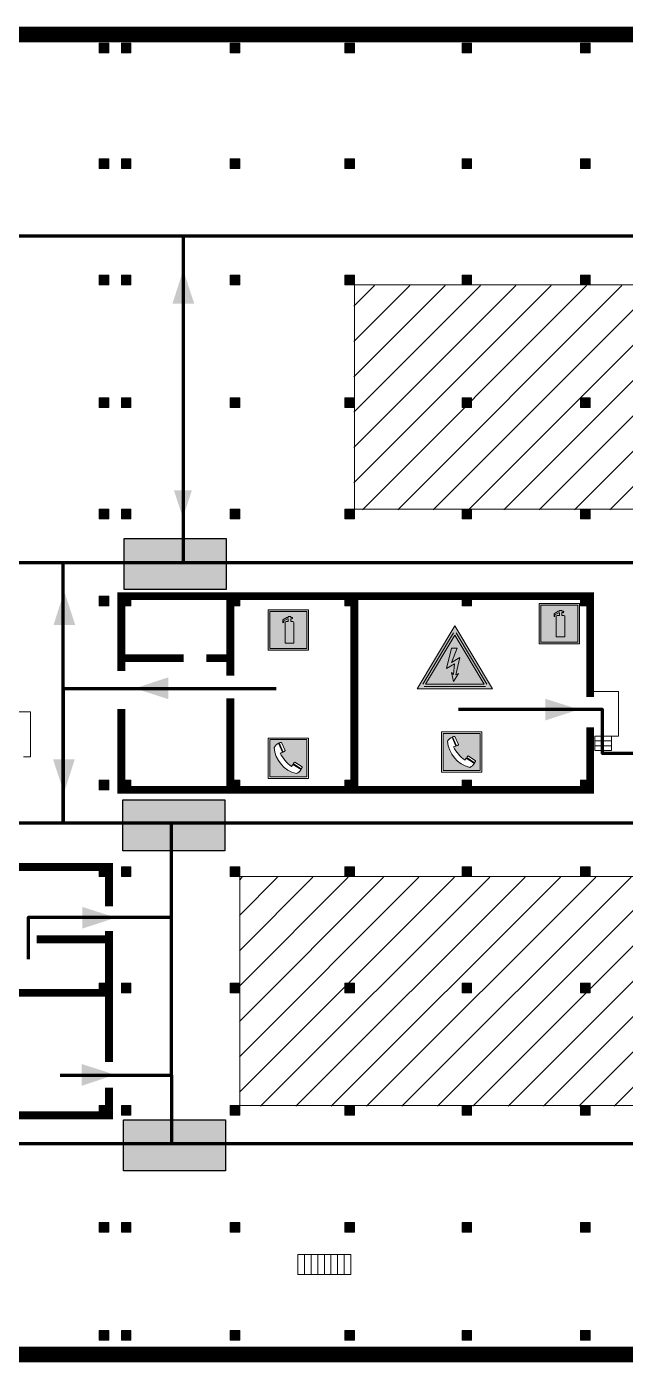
# Model space of a CAD drawing. Header units: millimetres. Extents: x 13810 to 67229, y 12374 to 21950.
# Drawn here: x 28717.7 to 28793.7, y 14673.5 to 14843.2 of the extents above; entities that cross this region are included whole.
import ezdxf

# ---------------------------------------------------------------- set-up
doc = ezdxf.new("R2010")
doc.units = ezdxf.units.MM
doc.layers.add('План_Штампы', color=7, linetype='Continuous')

# ---------------------------------------------------------------- blocks, each defined once
blk = doc.blocks.new('A$C32E8229D')
at = {"true_color": 0xffffff}
blk.add_hatch(color=7, dxfattribs=at).paths.add_polyline_path([(0, 0), (0, -8), (16, -8), (16, 0)])
h = blk.add_hatch(color=126)
h.paths.add_polyline_path([(0.2, -0.2), (15.8, -0.2), (15.8, -7.8), (0.2, -7.8)])
h.paths.add_polyline_path([(13.49, -2.05), (12.08, -2.05), (11.37, -2.63, 0.162397), (11.29, -2.84), (11.29, -3.63), (10.35, -3.63), (10.35, -4.05), (11.68, -4.05), (11.68, -3.48), (12.26, -4.28), (11.29, -5.1), (11.29, -6.78), (11.85, -6.78), (11.85, -5.44), (12.8, -4.64), (12.8, -5.94), (14.46, -5.94), (14.46, -5.39), (13.45, -5.39), (13.45, -3.97), (12.46, -2.59), (13.15, -2.59), (13.69, -3.34), (14.18, -3)], flags=16)
h.paths.add_polyline_path([(10.74, -1.82, 1), (11.8, -1.82, 1)], flags=16)
h.paths.add_polyline_path([(9.39, -3.59), (5.99, -3.59), (6.56, -3.03), (5.91, -3.03), (5.1, -3.83), (5.91, -4.64), (6.56, -4.64), (5.99, -4.09), (9.39, -4.09)], flags=16)
h.paths.add_polyline_path([(4.29, -1.08), (1.72, -1.08), (1.72, -6.6), (4.29, -6.6)], flags=16)
at = {"color": 126}
blk.add_lwpolyline([(16, -8), (0, -8), (0, 0), (16, 0)], close=True, dxfattribs=at)
blk = doc.blocks.new('A$C456E1F9C')
at = {"lineweight": 5}
h = blk.add_hatch(color=242, dxfattribs=at)
h.paths.add_polyline_path([(0.51, -1.47), (0.51, -13.26), (12.29, -13.26), (12.29, -1.47)])
h.paths.add_polyline_path([(5.42, -4.95, -0.254479), (4.78, -5.4), (3.52, -2.53, -0.209735), (4.23, -2.4)], flags=16)
h.paths.add_polyline_path([(8.53, -8.6), (10.87, -10.17), (10.54, -10.76), (8.03, -9.13, -0.192251)], flags=16)
h.paths.add_polyline_path([(4.61, -5.49, 0.005518), (3.87, -5.72, 0.128647), (7.49, -10.01, 0.00809), (7.83, -9.33), (10.47, -10.97, -0.16736), (8.99, -12.25, -0.327862), (1.95, -3.95, -0.166952), (3.36, -2.62)], flags=16)
at = {"color": 242, "lineweight": 5}
for p, q in [((0, -13.77), (0, -0.97)), ((12.8, -0.97), (0, -0.97)), ((4.61, -5.49), (3.36, -2.62)), ((3.52, -2.53), (4.78, -5.4)), ((4.23, -2.4), (5.42, -4.95)), ((12.8, -13.77), (12.8, -0.97)), ((7.83, -9.33), (10.47, -10.97)), ((8.03, -9.13), (10.54, -10.76)), ((10.81, -10.12), (8.53, -8.6)), ((10.54, -10.76), (10.8, -10.3)), ((10.8, -10.3), (10.81, -10.12)), ((0, -13.77), (12.8, -13.77))]:
    blk.add_line(p, q, dxfattribs=at)
blk.add_lwpolyline([(0.51, -1.47), (12.29, -1.47), (12.29, -13.26), (0.51, -13.26)], close=True, dxfattribs=at)
for centre, radius, start, end in [((4.59, -5.34), 2.99, 114.2845, 152.1974), ((11.12, -3.31), 9.19, 183.9915, 256.6009), ((4.02, -3.27), 0.891, 76.3284, 123.7092), ((14.98, -39.1), 35.17, 107.1487, 108.4135), ((13.86, -0.94), 11.08, 205.5536, 234.8762), ((4.68, -4.59), 0.824, 276.9621, 334.0723), ((-13.31, 0.8), 23.44, 332.5487, 334.4027), ((8.94, -9.5), 0.989, 114.4092, 157.9388), ((7.87, -9.46), 3, 291.9291, 329.9329)]:
    blk.add_arc(centre, radius, start, end, dxfattribs=at)
blk = doc.blocks.new('A$C3AD82952')
at = {"true_color": 0xf5f5ff}
h = blk.add_hatch(color=7, dxfattribs=at)
h.dxf.hatch_style = 1
h.paths.add_polyline_path([(8.21, 8.73, 0.414214), (7.89, 9.05), (7.22, 9.05), (7.22, 9.92), (7.59, 9.92, 1), (7.57, 10.36), (7.22, 10.36), (7.22, 10.6), (6.43, 10.6), (6.43, 10.36), (6.01, 10.36), (4.74, 9.59), (4.74, 8.69), (4.98, 8.73), (4.98, 9.26), (6.12, 9.91), (6.43, 9.91), (6.43, 9.05), (5.76, 9.05, 0.414214), (5.44, 8.73), (5.44, 2.2), (8.21, 2.2)], flags=0)
h.paths.add_polyline_path([(12.8, 12.8), (0, 12.8), (0, 0), (12.8, 0)])
h.paths.add_polyline_path([(0.51, 12.29), (12.29, 12.29), (12.29, 0.51), (0.51, 0.51)], flags=16)
h.paths.add_polyline_path([(4.74, 9.59), (6.01, 10.36), (6.43, 10.36), (6.43, 10.6), (7.22, 10.6), (7.22, 10.36), (7.59, 10.36, -0.94586), (7.59, 9.92), (7.22, 9.92), (7.22, 9.05), (7.89, 9.05, -0.414214), (8.21, 8.73), (8.21, 2.2), (5.44, 2.2), (5.44, 8.73, -0.414214), (5.76, 9.05), (6.43, 9.05), (6.43, 9.91), (6.12, 9.91), (4.98, 9.26), (4.98, 8.73), (4.74, 8.69)], flags=0)
h = blk.add_hatch(color=242)
h.dxf.hatch_style = 1
h.paths.add_polyline_path([(12.29, 12.29), (0.51, 12.29), (0.51, 0.51), (12.29, 0.51)])
h.paths.add_polyline_path([(4.74, 8.69), (4.74, 9.59), (6.01, 10.36), (6.43, 10.36), (6.43, 10.6), (7.22, 10.6), (7.22, 10.36), (7.59, 10.36, -0.94586), (7.59, 9.92), (7.22, 9.92), (7.22, 9.05), (7.89, 9.05, -0.414214), (8.21, 8.73), (8.21, 2.2), (5.44, 2.2), (5.44, 8.73, -0.414214), (5.76, 9.05), (6.43, 9.05), (6.43, 9.91), (6.12, 9.91), (4.98, 9.26), (4.98, 8.73)], flags=16)
h = blk.add_hatch(color=7, dxfattribs=at)
h.dxf.hatch_style = 1
h.paths.add_polyline_path([(8.21, 8.73, 0.414214), (7.89, 9.05), (7.22, 9.05), (7.22, 9.92), (7.59, 9.92, 1), (7.57, 10.36), (7.22, 10.36), (7.22, 10.6), (6.43, 10.6), (6.43, 10.36), (6.01, 10.36), (4.74, 9.59), (4.74, 8.69), (4.98, 8.73), (4.98, 9.26), (6.12, 9.91), (6.43, 9.91), (6.43, 9.05), (5.76, 9.05, 0.414214), (5.44, 8.73), (5.44, 2.2), (8.21, 2.2)])
at = {"color": 242, "lineweight": 5}
for p, q in [((0, 0), (0, 12.8)), ((0, 12.8), (12.8, 12.8)), ((12.8, 0), (12.8, 12.8)), ((6.01, 10.36), (4.74, 9.59)), ((4.74, 9.59), (4.74, 8.69)), ((4.74, 8.69), (4.98, 8.73)), ((4.98, 9.26), (6.12, 9.91)), ((4.98, 8.73), (4.98, 9.26)), ((5.44, 2.2), (5.44, 8.73)), ((5.76, 9.05), (6.43, 9.05)), ((6.01, 10.36), (6.43, 10.36)), ((6.12, 9.91), (6.43, 9.91)), ((7.22, 10.6), (6.43, 10.6)), ((6.43, 10.6), (6.43, 10.36)), ((6.43, 9.91), (6.43, 9.05)), ((7.22, 10.36), (7.22, 10.6)), ((7.59, 10.36), (7.22, 10.36)), ((7.22, 9.05), (7.22, 9.92)), ((7.59, 9.92), (7.22, 9.92)), ((7.89, 9.05), (7.22, 9.05)), ((8.21, 2.2), (8.21, 8.73)), ((0, 0), (12.8, 0)), ((5.44, 2.2), (8.21, 2.2))]:
    blk.add_line(p, q, dxfattribs=at)
blk.add_lwpolyline([(0.51, 12.29), (12.29, 12.29), (12.29, 0.51), (0.51, 0.51)], close=True, dxfattribs=at)
for centre, radius, start, end in [((5.76, 8.73), 0.32, 90, 180), ((7.58, 10.14), 0.223, 273.1875, 86.8125), ((7.89, 8.73), 0.32, 0, 90)]:
    blk.add_arc(centre, radius, start, end, dxfattribs=at)
blk = doc.blocks.new('A$C3E6D3DDE')
at = {"lineweight": 5}
h = blk.add_hatch(color=40, dxfattribs=at)
h.paths.add_polyline_path([(24.1, 1.45), (16.46, -11.35), (31.74, -11.35)])
h.paths.add_polyline_path([(24.09, -0.46), (30.03, -10.41), (18.14, -10.41)], flags=16)
h.paths.add_polyline_path([(24.54, -3.08), (23.41, -6.02), (25.13, -5.01), (24.33, -8.5), (24.82, -8.27), (23.79, -9.86), (23.4, -8.04), (23.8, -8.43), (24.04, -6.29), (22.39, -7.25), (23.44, -3.08)], flags=0)
h = blk.add_hatch(color=256, dxfattribs=at)
h.paths.add_polyline_path([(24.37, 0.03, 0.567511), (23.82, 0.03), (17.59, -10.4, 0.582454), (17.86, -10.88), (30.32, -10.88, 0.582149), (30.6, -10.4)])
h.paths.add_polyline_path([(24.09, -0.46), (18.14, -10.41), (30.03, -10.41)], flags=16)
h.paths.add_polyline_path([(24.54, -3.08), (23.41, -6.02), (25.13, -5.01), (24.33, -8.5), (24.82, -8.27), (23.79, -9.86), (23.4, -8.04), (23.8, -8.43), (24.04, -6.29), (22.39, -7.25), (23.44, -3.08)], flags=0)
h = blk.add_hatch(color=40, dxfattribs=at)
h.paths.add_polyline_path([(24.09, -0.46), (18.14, -10.41), (30.03, -10.41)])
h.paths.add_polyline_path([(24.82, -8.27), (23.79, -9.86), (23.4, -8.04), (23.8, -8.43), (24.04, -6.29), (22.39, -7.25), (23.44, -3.08), (24.54, -3.08), (23.41, -6.02), (25.13, -5.01), (24.33, -8.5)], flags=16)
at = {"color": 40, "lineweight": 5}
for p, q in [((16.46, -11.35), (24.1, 1.45)), ((24.1, 1.45), (31.74, -11.35))]:
    blk.add_line(p, q, dxfattribs=at)
at = {"lineweight": 5}
for p, q in [((17.59, -10.4), (23.82, 0.03)), ((24.37, 0.03), (30.6, -10.4)), ((18.14, -10.41), (24.09, -0.46)), ((24.09, -0.46), (30.03, -10.41)), ((23.44, -3.08), (22.39, -7.25)), ((23.41, -6.02), (24.54, -3.08)), ((25.13, -5.01), (23.41, -6.02)), ((24.54, -3.08), (23.44, -3.08)), ((24.33, -8.5), (25.13, -5.01)), ((22.39, -7.25), (24.04, -6.29)), ((23.8, -8.43), (23.4, -8.04)), ((23.4, -8.04), (23.79, -9.86)), ((24.04, -6.29), (23.8, -8.43)), ((18.14, -10.41), (30.03, -10.41)), ((23.79, -9.86), (24.82, -8.27)), ((24.82, -8.27), (24.33, -8.5)), ((17.86, -10.88), (30.32, -10.88))]:
    blk.add_line(p, q, dxfattribs=at)
at = {"color": 50, "lineweight": 5}
blk.add_line((31.74, -11.35), (16.46, -11.35), dxfattribs=at)

msp = doc.modelspace()

# ---------------------------------------------------------------- hatches: boundary and pattern name
at = {"lineweight": 0}
h = msp.add_hatch(color=256, dxfattribs=at)
h.dxf.hatch_style = 1
h.paths.add_polyline_path([(28726.9, 14841.1), (28726.9, 14839.87), (28728.12, 14839.87), (28728.12, 14841.1)])
h = msp.add_hatch(color=256, dxfattribs=at)
h.dxf.hatch_style = 1
h.paths.add_polyline_path([(28729.7, 14841.1), (28729.7, 14839.87), (28730.92, 14839.87), (28730.92, 14841.1)])
h = msp.add_hatch(color=256, dxfattribs=at)
h.dxf.hatch_style = 1
h.paths.add_polyline_path([(28743.54, 14841.1), (28743.54, 14839.87), (28744.76, 14839.87), (28744.76, 14841.1)])
h = msp.add_hatch(color=256, dxfattribs=at)
h.dxf.hatch_style = 1
h.paths.add_polyline_path([(28758.09, 14841.1), (28758.09, 14839.87), (28759.31, 14839.87), (28759.31, 14841.1)])
h = msp.add_hatch(color=256, dxfattribs=at)
h.dxf.hatch_style = 1
h.paths.add_polyline_path([(28772.98, 14841.1), (28772.98, 14839.87), (28774.2, 14839.87), (28774.2, 14841.1)])
h = msp.add_hatch(color=256, dxfattribs=at)
h.dxf.hatch_style = 1
h.paths.add_polyline_path([(28788.05, 14841.1), (28788.05, 14839.87), (28789.27, 14839.87), (28789.27, 14841.1)])
h = msp.add_hatch(color=256, dxfattribs=at)
h.dxf.hatch_style = 1
h.paths.add_polyline_path([(28726.9, 14826.38), (28726.9, 14825.15), (28728.12, 14825.15), (28728.12, 14826.38)])
h = msp.add_hatch(color=256, dxfattribs=at)
h.dxf.hatch_style = 1
h.paths.add_polyline_path([(28729.7, 14826.38), (28729.7, 14825.15), (28730.92, 14825.15), (28730.92, 14826.38)])
h = msp.add_hatch(color=256, dxfattribs=at)
h.dxf.hatch_style = 1
h.paths.add_polyline_path([(28743.54, 14826.38), (28743.54, 14825.15), (28744.76, 14825.15), (28744.76, 14826.38)])
h = msp.add_hatch(color=256, dxfattribs=at)
h.dxf.hatch_style = 1
h.paths.add_polyline_path([(28758.09, 14826.38), (28758.09, 14825.15), (28759.31, 14825.15), (28759.31, 14826.38)])
h = msp.add_hatch(color=256, dxfattribs=at)
h.dxf.hatch_style = 1
h.paths.add_polyline_path([(28772.98, 14826.38), (28772.98, 14825.15), (28774.2, 14825.15), (28774.2, 14826.38)])
h = msp.add_hatch(color=256, dxfattribs=at)
h.dxf.hatch_style = 1
h.paths.add_polyline_path([(28788.05, 14826.38), (28788.05, 14825.15), (28789.27, 14825.15), (28789.27, 14826.38)])
h = msp.add_hatch(dxfattribs=at)
h.set_pattern_fill('ANSI31', color=256, angle=180)
h.set_pattern_definition([(225, (46256.7912, 21551.342), (2.24506403, -2.24506403), [])])
h.paths.add_polyline_path([(29030.82, 14729.43), (29040.66, 14729.43), (29040.66, 14739.39), (29030.82, 14739.39)])
h.paths.add_polyline_path([(28953.71, 14706), (28967.31, 14706), (28967.31, 14735.09), (28953.71, 14735.09)])
h.paths.add_polyline_path([(28923.06, 14706), (28937.72, 14706), (28937.72, 14735.09), (28923.06, 14735.09)])
h.paths.add_polyline_path([(28879.03, 14706), (28906.93, 14706), (28906.93, 14735.09), (28879.03, 14735.09)])
h.paths.add_polyline_path([(28866.35, 14723.1), (28876, 14723.1), (28876, 14732.81), (28866.35, 14732.81)])
h.paths.add_polyline_path([(28864.52, 14677.43), (28877.81, 14677.43), (28877.81, 14689.92), (28864.52, 14689.92)])
h.paths.add_polyline_path([(28744.69, 14706), (28817.82, 14706), (28817.82, 14735.1), (28744.69, 14735.1)])
h.paths.add_polyline_path([(28594.26, 14706), (28713.12, 14706), (28713.12, 14735.1), (28594.26, 14735.1)])
h.paths.add_polyline_path([(28624.82, 14781.8), (28713.12, 14781.8), (28713.12, 14810.28), (28624.82, 14810.28)])
h.paths.add_polyline_path([(28759.24, 14781.8), (28847.7, 14781.8), (28847.7, 14810.28), (28759.24, 14810.28)])
h.paths.add_polyline_path([(28865.44, 14783.09), (28876.69, 14783.09), (28876.69, 14793.79), (28865.44, 14793.79)])
h.paths.add_polyline_path([(28865.44, 14812.7), (28876.69, 14812.7), (28876.69, 14823.4), (28865.44, 14823.4)])
h.paths.add_polyline_path([(28879.03, 14781.8), (29027.02, 14781.8), (29027.02, 14810.28), (28879.03, 14810.28)])
h = msp.add_hatch(color=256, dxfattribs=at)
h.dxf.hatch_style = 1
h.paths.add_polyline_path([(28726.9, 14811.59), (28726.9, 14810.36), (28728.12, 14810.36), (28728.12, 14811.59)])
h = msp.add_hatch(color=256, dxfattribs=at)
h.dxf.hatch_style = 1
h.paths.add_polyline_path([(28729.7, 14811.59), (28729.7, 14810.36), (28730.92, 14810.36), (28730.92, 14811.59)])
h = msp.add_hatch(color=256, dxfattribs=at)
h.dxf.hatch_style = 1
h.paths.add_polyline_path([(28743.54, 14811.59), (28743.54, 14810.36), (28744.76, 14810.36), (28744.76, 14811.59)])
h = msp.add_hatch(color=256, dxfattribs=at)
h.dxf.hatch_style = 1
h.paths.add_polyline_path([(28758.09, 14811.59), (28758.09, 14810.36), (28759.31, 14810.36), (28759.31, 14811.59)])
h = msp.add_hatch(color=256, dxfattribs=at)
h.dxf.hatch_style = 1
h.paths.add_polyline_path([(28772.98, 14811.59), (28772.98, 14810.36), (28774.2, 14810.36), (28774.2, 14811.59)])
h = msp.add_hatch(color=256, dxfattribs=at)
h.dxf.hatch_style = 1
h.paths.add_polyline_path([(28788.05, 14811.59), (28788.05, 14810.36), (28789.27, 14810.36), (28789.27, 14811.59)])
h = msp.add_hatch(color=256, dxfattribs=at)
h.dxf.hatch_style = 1
h.paths.add_polyline_path([(28726.9, 14796.01), (28726.9, 14794.78), (28728.12, 14794.78), (28728.12, 14796.01)])
h = msp.add_hatch(color=256, dxfattribs=at)
h.dxf.hatch_style = 1
h.paths.add_polyline_path([(28729.7, 14796.01), (28729.7, 14794.78), (28730.92, 14794.78), (28730.92, 14796.01)])
h = msp.add_hatch(color=256, dxfattribs=at)
h.dxf.hatch_style = 1
h.paths.add_polyline_path([(28743.54, 14796.01), (28743.54, 14794.78), (28744.76, 14794.78), (28744.76, 14796.01)])
h = msp.add_hatch(color=256, dxfattribs=at)
h.dxf.hatch_style = 1
h.paths.add_polyline_path([(28758.09, 14796.01), (28758.09, 14794.78), (28759.31, 14794.78), (28759.31, 14796.01)])
h = msp.add_hatch(color=256, dxfattribs=at)
h.dxf.hatch_style = 1
h.paths.add_polyline_path([(28772.98, 14796.01), (28772.98, 14794.78), (28774.2, 14794.78), (28774.2, 14796.01)])
h = msp.add_hatch(color=256, dxfattribs=at)
h.dxf.hatch_style = 1
h.paths.add_polyline_path([(28788.05, 14796.01), (28788.05, 14794.78), (28789.27, 14794.78), (28789.27, 14796.01)])
h = msp.add_hatch(color=256, dxfattribs=at)
h.dxf.hatch_style = 1
h.paths.add_polyline_path([(28726.9, 14781.88), (28726.9, 14780.65), (28728.12, 14780.65), (28728.12, 14781.88)])
h = msp.add_hatch(color=256, dxfattribs=at)
h.dxf.hatch_style = 1
h.paths.add_polyline_path([(28729.7, 14781.88), (28729.7, 14780.65), (28730.92, 14780.65), (28730.92, 14781.88)])
h = msp.add_hatch(color=256, dxfattribs=at)
h.dxf.hatch_style = 1
h.paths.add_polyline_path([(28743.54, 14781.88), (28743.54, 14780.65), (28744.76, 14780.65), (28744.76, 14781.88)])
h = msp.add_hatch(color=256, dxfattribs=at)
h.dxf.hatch_style = 1
h.paths.add_polyline_path([(28758.09, 14781.88), (28758.09, 14780.65), (28759.31, 14780.65), (28759.31, 14781.88)])
h = msp.add_hatch(color=256, dxfattribs=at)
h.dxf.hatch_style = 1
h.paths.add_polyline_path([(28772.98, 14781.88), (28772.98, 14780.65), (28774.2, 14780.65), (28774.2, 14781.88)])
h = msp.add_hatch(color=256, dxfattribs=at)
h.dxf.hatch_style = 1
h.paths.add_polyline_path([(28788.05, 14781.88), (28788.05, 14780.65), (28789.27, 14780.65), (28789.27, 14781.88)])
h = msp.add_hatch(color=256, dxfattribs=at)
h.dxf.hatch_style = 1
h.paths.add_polyline_path([(28726.9, 14770.81), (28726.9, 14769.58), (28728.12, 14769.58), (28728.12, 14770.81)])
h = msp.add_hatch(color=256, dxfattribs=at)
h.dxf.hatch_style = 1
h.paths.add_polyline_path([(28729.7, 14770.81), (28729.7, 14769.58), (28730.92, 14769.58), (28730.92, 14770.81)])
h = msp.add_hatch(color=256, dxfattribs=at)
h.dxf.hatch_style = 1
h.paths.add_polyline_path([(28743.54, 14770.81), (28743.54, 14769.58), (28744.76, 14769.58), (28744.76, 14770.81)])
h = msp.add_hatch(color=256, dxfattribs=at)
h.dxf.hatch_style = 1
h.paths.add_polyline_path([(28758.09, 14770.81), (28758.09, 14769.58), (28759.31, 14769.58), (28759.31, 14770.81)])
h = msp.add_hatch(color=256, dxfattribs=at)
h.dxf.hatch_style = 1
h.paths.add_polyline_path([(28772.98, 14770.81), (28772.98, 14769.58), (28774.2, 14769.58), (28774.2, 14770.81)])
h = msp.add_hatch(color=256, dxfattribs=at)
h.dxf.hatch_style = 1
h.paths.add_polyline_path([(28788.05, 14770.81), (28788.05, 14769.58), (28789.27, 14769.58), (28789.27, 14770.81)])
h = msp.add_hatch(color=256, dxfattribs=at)
h.dxf.hatch_style = 1
h.paths.add_polyline_path([(28726.9, 14747.44), (28726.9, 14746.21), (28728.12, 14746.21), (28728.12, 14747.44)])
h = msp.add_hatch(color=256, dxfattribs=at)
h.dxf.hatch_style = 1
h.paths.add_polyline_path([(28729.7, 14747.44), (28729.7, 14746.21), (28730.92, 14746.21), (28730.92, 14747.44)])
h = msp.add_hatch(color=256, dxfattribs=at)
h.dxf.hatch_style = 1
h.paths.add_polyline_path([(28743.54, 14747.44), (28743.54, 14746.21), (28744.76, 14746.21), (28744.76, 14747.44)])
h = msp.add_hatch(color=256, dxfattribs=at)
h.dxf.hatch_style = 1
h.paths.add_polyline_path([(28758.09, 14747.44), (28758.09, 14746.21), (28759.31, 14746.21), (28759.31, 14747.44)])
h = msp.add_hatch(color=256, dxfattribs=at)
h.dxf.hatch_style = 1
h.paths.add_polyline_path([(28772.98, 14747.44), (28772.98, 14746.21), (28774.2, 14746.21), (28774.2, 14747.44)])
h = msp.add_hatch(color=256, dxfattribs=at)
h.dxf.hatch_style = 1
h.paths.add_polyline_path([(28788.05, 14747.44), (28788.05, 14746.21), (28789.27, 14746.21), (28789.27, 14747.44)])
h = msp.add_hatch(color=256, dxfattribs=at)
h.dxf.hatch_style = 1
h.paths.add_polyline_path([(28726.9, 14736.41), (28726.9, 14735.18), (28728.12, 14735.18), (28728.12, 14736.41)])
h = msp.add_hatch(color=256, dxfattribs=at)
h.dxf.hatch_style = 1
h.paths.add_polyline_path([(28729.7, 14736.41), (28729.7, 14735.18), (28730.92, 14735.18), (28730.92, 14736.41)])
h = msp.add_hatch(color=256, dxfattribs=at)
h.dxf.hatch_style = 1
h.paths.add_polyline_path([(28743.54, 14736.41), (28743.54, 14735.18), (28744.76, 14735.18), (28744.76, 14736.41)])
h = msp.add_hatch(color=256, dxfattribs=at)
h.dxf.hatch_style = 1
h.paths.add_polyline_path([(28758.09, 14736.41), (28758.09, 14735.18), (28759.31, 14735.18), (28759.31, 14736.41)])
h = msp.add_hatch(color=256, dxfattribs=at)
h.dxf.hatch_style = 1
h.paths.add_polyline_path([(28772.98, 14736.41), (28772.98, 14735.18), (28774.2, 14735.18), (28774.2, 14736.41)])
h = msp.add_hatch(color=256, dxfattribs=at)
h.dxf.hatch_style = 1
h.paths.add_polyline_path([(28788.05, 14736.41), (28788.05, 14735.18), (28789.27, 14735.18), (28789.27, 14736.41)])
h = msp.add_hatch(color=256, dxfattribs=at)
h.dxf.hatch_style = 1
h.paths.add_polyline_path([(28726.9, 14721.66), (28726.9, 14720.42), (28728.12, 14720.42), (28728.12, 14721.66)])
h = msp.add_hatch(color=256, dxfattribs=at)
h.dxf.hatch_style = 1
h.paths.add_polyline_path([(28729.7, 14721.66), (28729.7, 14720.42), (28730.92, 14720.42), (28730.92, 14721.66)])
h = msp.add_hatch(color=256, dxfattribs=at)
h.dxf.hatch_style = 1
h.paths.add_polyline_path([(28743.54, 14721.66), (28743.54, 14720.42), (28744.76, 14720.42), (28744.76, 14721.66)])
h = msp.add_hatch(color=256, dxfattribs=at)
h.dxf.hatch_style = 1
h.paths.add_polyline_path([(28758.09, 14721.66), (28758.09, 14720.42), (28759.31, 14720.42), (28759.31, 14721.66)])
h = msp.add_hatch(color=256, dxfattribs=at)
h.dxf.hatch_style = 1
h.paths.add_polyline_path([(28772.98, 14721.66), (28772.98, 14720.42), (28774.2, 14720.42), (28774.2, 14721.66)])
h = msp.add_hatch(color=256, dxfattribs=at)
h.dxf.hatch_style = 1
h.paths.add_polyline_path([(28788.05, 14721.66), (28788.05, 14720.42), (28789.27, 14720.42), (28789.27, 14721.66)])
h = msp.add_hatch(color=256, dxfattribs=at)
h.dxf.hatch_style = 1
h.paths.add_polyline_path([(28726.9, 14706.08), (28726.9, 14704.85), (28728.12, 14704.85), (28728.12, 14706.08)])
h = msp.add_hatch(color=256, dxfattribs=at)
h.dxf.hatch_style = 1
h.paths.add_polyline_path([(28729.7, 14706.08), (28729.7, 14704.85), (28730.92, 14704.85), (28730.92, 14706.08)])
h = msp.add_hatch(color=256, dxfattribs=at)
h.dxf.hatch_style = 1
h.paths.add_polyline_path([(28743.54, 14706.08), (28743.54, 14704.85), (28744.76, 14704.85), (28744.76, 14706.08)])
h = msp.add_hatch(color=256, dxfattribs=at)
h.dxf.hatch_style = 1
h.paths.add_polyline_path([(28758.09, 14706.08), (28758.09, 14704.85), (28759.31, 14704.85), (28759.31, 14706.08)])
h = msp.add_hatch(color=256, dxfattribs=at)
h.dxf.hatch_style = 1
h.paths.add_polyline_path([(28772.98, 14706.08), (28772.98, 14704.85), (28774.2, 14704.85), (28774.2, 14706.08)])
h = msp.add_hatch(color=256, dxfattribs=at)
h.dxf.hatch_style = 1
h.paths.add_polyline_path([(28788.05, 14706.08), (28788.05, 14704.85), (28789.27, 14704.85), (28789.27, 14706.08)])
h = msp.add_hatch(color=256, dxfattribs=at)
h.dxf.hatch_style = 1
h.paths.add_polyline_path([(28726.9, 14691.23), (28726.9, 14690), (28728.12, 14690), (28728.12, 14691.23)])
h = msp.add_hatch(color=256, dxfattribs=at)
h.dxf.hatch_style = 1
h.paths.add_polyline_path([(28729.7, 14691.23), (28729.7, 14690), (28730.92, 14690), (28730.92, 14691.23)])
h = msp.add_hatch(color=256, dxfattribs=at)
h.dxf.hatch_style = 1
h.paths.add_polyline_path([(28743.54, 14691.23), (28743.54, 14690), (28744.76, 14690), (28744.76, 14691.23)])
h = msp.add_hatch(color=256, dxfattribs=at)
h.dxf.hatch_style = 1
h.paths.add_polyline_path([(28758.09, 14691.23), (28758.09, 14690), (28759.31, 14690), (28759.31, 14691.23)])
h = msp.add_hatch(color=256, dxfattribs=at)
h.dxf.hatch_style = 1
h.paths.add_polyline_path([(28772.98, 14691.23), (28772.98, 14690), (28774.2, 14690), (28774.2, 14691.23)])
h = msp.add_hatch(color=256, dxfattribs=at)
h.dxf.hatch_style = 1
h.paths.add_polyline_path([(28788.05, 14691.23), (28788.05, 14690), (28789.27, 14690), (28789.27, 14691.23)])
h = msp.add_hatch(color=256, dxfattribs=at)
h.dxf.hatch_style = 1
h.paths.add_polyline_path([(28726.9, 14677.51), (28726.9, 14676.28), (28728.12, 14676.28), (28728.12, 14677.51)])
h = msp.add_hatch(color=256, dxfattribs=at)
h.dxf.hatch_style = 1
h.paths.add_polyline_path([(28729.7, 14677.51), (28729.7, 14676.28), (28730.92, 14676.28), (28730.92, 14677.51)])
h = msp.add_hatch(color=256, dxfattribs=at)
h.dxf.hatch_style = 1
h.paths.add_polyline_path([(28743.54, 14677.51), (28743.54, 14676.28), (28744.76, 14676.28), (28744.76, 14677.51)])
h = msp.add_hatch(color=256, dxfattribs=at)
h.dxf.hatch_style = 1
h.paths.add_polyline_path([(28758.09, 14677.51), (28758.09, 14676.28), (28759.31, 14676.28), (28759.31, 14677.51)])
h = msp.add_hatch(color=256, dxfattribs=at)
h.dxf.hatch_style = 1
h.paths.add_polyline_path([(28772.98, 14677.51), (28772.98, 14676.28), (28774.2, 14676.28), (28774.2, 14677.51)])
h = msp.add_hatch(color=256, dxfattribs=at)
h.dxf.hatch_style = 1
h.paths.add_polyline_path([(28788.05, 14677.51), (28788.05, 14676.28), (28789.27, 14676.28), (28789.27, 14677.51)])

# ---------------------------------------------------------------- linework, layer by layer
for points, const_width in [([(28584.4, 14842.17), (28483.43, 14842.17), (28483.43, 14781.22), (28498.18, 14781.22), (28498.18, 14766.48), (28517.21, 14766.48), (28517.21, 14674.47), (29044.26, 14674.47), (29044.26, 14676.58)], 2), ([(29044.19, 14674.74), (29044.26, 14674.74), (29044.26, 14842.17), (28587.77, 14842.17)], 2), ([(28729.7, 14761.32), (28729.7, 14770.81), (28789.27, 14770.81), (28789.27, 14758)], 1), ([(28743.54, 14770.81), (28743.54, 14760.71)], 1), ([(28759.31, 14746.21), (28759.31, 14770.81)], 1), ([(28737.61, 14762.94), (28729.7, 14762.94)], 1), ([(28743.54, 14762.94), (28740.48, 14762.94)], 1), ([(28743.54, 14757.85), (28743.54, 14746.21)], 1), ([(28789.27, 14754.14), (28789.27, 14746.21), (28729.7, 14746.21), (28729.7, 14756.47)], 1), ([(28713.19, 14735.18), (28713.19, 14736.41), (28728.12, 14736.41), (28728.12, 14731.42)], 1), ([(28728.12, 14708.37), (28728.12, 14704.85), (28713.19, 14704.85), (28713.19, 14736.41)], 1), ([(28728.12, 14728.27), (28728.12, 14711.62)], 1), ([(28728.12, 14727.21), (28718.96, 14727.21)], 1), ([(28728.12, 14720.42), (28713.19, 14720.42)], 1)]:
    msp.add_lwpolyline(points, dxfattribs=dict(at, const_width=const_width))
for points in [[(28728.12, 14839.87), (28726.9, 14839.87), (28726.9, 14841.1), (28728.12, 14841.1)], [(28730.92, 14839.87), (28729.7, 14839.87), (28729.7, 14841.1), (28730.92, 14841.1)], [(28744.76, 14839.87), (28743.54, 14839.87), (28743.54, 14841.1), (28744.76, 14841.1)], [(28759.31, 14839.87), (28758.09, 14839.87), (28758.09, 14841.1), (28759.31, 14841.1)], [(28774.2, 14839.87), (28772.98, 14839.87), (28772.98, 14841.1), (28774.2, 14841.1)], [(28789.27, 14839.87), (28788.05, 14839.87), (28788.05, 14841.1), (28789.27, 14841.1)], [(28728.12, 14825.15), (28726.9, 14825.15), (28726.9, 14826.38), (28728.12, 14826.38)], [(28730.92, 14825.15), (28729.7, 14825.15), (28729.7, 14826.38), (28730.92, 14826.38)], [(28744.76, 14825.15), (28743.54, 14825.15), (28743.54, 14826.38), (28744.76, 14826.38)], [(28759.31, 14825.15), (28758.09, 14825.15), (28758.09, 14826.38), (28759.31, 14826.38)], [(28774.2, 14825.15), (28772.98, 14825.15), (28772.98, 14826.38), (28774.2, 14826.38)], [(28789.27, 14825.15), (28788.05, 14825.15), (28788.05, 14826.38), (28789.27, 14826.38)], [(28728.12, 14810.36), (28726.9, 14810.36), (28726.9, 14811.59), (28728.12, 14811.59)], [(28730.92, 14810.36), (28729.7, 14810.36), (28729.7, 14811.59), (28730.92, 14811.59)], [(28744.76, 14810.36), (28743.54, 14810.36), (28743.54, 14811.59), (28744.76, 14811.59)], [(28759.31, 14810.36), (28758.09, 14810.36), (28758.09, 14811.59), (28759.31, 14811.59)], [(28847.77, 14781.88), (28759.31, 14781.88), (28759.31, 14810.36), (28847.77, 14810.36)], [(28774.2, 14810.36), (28772.98, 14810.36), (28772.98, 14811.59), (28774.2, 14811.59)], [(28789.27, 14810.36), (28788.05, 14810.36), (28788.05, 14811.59), (28789.27, 14811.59)], [(28728.12, 14794.78), (28726.9, 14794.78), (28726.9, 14796.01), (28728.12, 14796.01)], [(28730.92, 14794.78), (28729.7, 14794.78), (28729.7, 14796.01), (28730.92, 14796.01)], [(28744.76, 14794.78), (28743.54, 14794.78), (28743.54, 14796.01), (28744.76, 14796.01)], [(28759.31, 14794.78), (28758.09, 14794.78), (28758.09, 14796.01), (28759.31, 14796.01)], [(28774.2, 14794.78), (28772.98, 14794.78), (28772.98, 14796.01), (28774.2, 14796.01)], [(28789.27, 14794.78), (28788.05, 14794.78), (28788.05, 14796.01), (28789.27, 14796.01)], [(28728.12, 14780.65), (28726.9, 14780.65), (28726.9, 14781.88), (28728.12, 14781.88)], [(28730.92, 14780.65), (28729.7, 14780.65), (28729.7, 14781.88), (28730.92, 14781.88)], [(28744.76, 14780.65), (28743.54, 14780.65), (28743.54, 14781.88), (28744.76, 14781.88)], [(28759.31, 14780.65), (28758.09, 14780.65), (28758.09, 14781.88), (28759.31, 14781.88)], [(28774.2, 14780.65), (28772.98, 14780.65), (28772.98, 14781.88), (28774.2, 14781.88)], [(28789.27, 14780.65), (28788.05, 14780.65), (28788.05, 14781.88), (28789.27, 14781.88)], [(28728.12, 14769.58), (28726.9, 14769.58), (28726.9, 14770.81), (28728.12, 14770.81)], [(28730.92, 14769.58), (28729.7, 14769.58), (28729.7, 14770.81), (28730.92, 14770.81)], [(28744.76, 14769.58), (28743.54, 14769.58), (28743.54, 14770.81), (28744.76, 14770.81)], [(28759.31, 14769.58), (28758.09, 14769.58), (28758.09, 14770.81), (28759.31, 14770.81)], [(28774.2, 14769.58), (28772.98, 14769.58), (28772.98, 14770.81), (28774.2, 14770.81)], [(28789.27, 14769.58), (28788.05, 14769.58), (28788.05, 14770.81), (28789.27, 14770.81)], [(28791.97, 14753.02), (28789.87, 14753.02), (28789.87, 14752.42), (28791.97, 14752.42)], [(28791.97, 14752.42), (28789.87, 14752.42), (28789.87, 14751.81), (28791.97, 14751.81)], [(28791.97, 14751.81), (28789.87, 14751.81), (28789.87, 14751.2), (28791.97, 14751.2)], [(28728.12, 14746.21), (28726.9, 14746.21), (28726.9, 14747.44), (28728.12, 14747.44)], [(28730.92, 14746.21), (28729.7, 14746.21), (28729.7, 14747.44), (28730.92, 14747.44)], [(28744.76, 14746.21), (28743.54, 14746.21), (28743.54, 14747.44), (28744.76, 14747.44)], [(28759.31, 14746.21), (28758.09, 14746.21), (28758.09, 14747.44), (28759.31, 14747.44)], [(28774.2, 14746.21), (28772.98, 14746.21), (28772.98, 14747.44), (28774.2, 14747.44)], [(28789.27, 14746.21), (28788.05, 14746.21), (28788.05, 14747.44), (28789.27, 14747.44)], [(28728.12, 14735.18), (28726.9, 14735.18), (28726.9, 14736.41), (28728.12, 14736.41)], [(28730.92, 14735.18), (28729.7, 14735.18), (28729.7, 14736.41), (28730.92, 14736.41)], [(28744.76, 14735.18), (28743.54, 14735.18), (28743.54, 14736.41), (28744.76, 14736.41)], [(28759.31, 14735.18), (28758.09, 14735.18), (28758.09, 14736.41), (28759.31, 14736.41)], [(28774.2, 14735.18), (28772.98, 14735.18), (28772.98, 14736.41), (28774.2, 14736.41)], [(28789.27, 14735.18), (28788.05, 14735.18), (28788.05, 14736.41), (28789.27, 14736.41)], [(28817.89, 14735.18), (28744.76, 14735.18), (28744.76, 14706.08), (28817.89, 14706.08)], [(28728.12, 14720.42), (28726.9, 14720.42), (28726.9, 14721.66), (28728.12, 14721.66)], [(28730.92, 14720.42), (28729.7, 14720.42), (28729.7, 14721.66), (28730.92, 14721.66)], [(28744.76, 14720.42), (28743.54, 14720.42), (28743.54, 14721.66), (28744.76, 14721.66)], [(28759.31, 14720.42), (28758.09, 14720.42), (28758.09, 14721.66), (28759.31, 14721.66)], [(28774.2, 14720.42), (28772.98, 14720.42), (28772.98, 14721.66), (28774.2, 14721.66)], [(28789.27, 14720.42), (28788.05, 14720.42), (28788.05, 14721.66), (28789.27, 14721.66)], [(28728.12, 14704.85), (28726.9, 14704.85), (28726.9, 14706.08), (28728.12, 14706.08)], [(28730.92, 14704.85), (28729.7, 14704.85), (28729.7, 14706.08), (28730.92, 14706.08)], [(28744.76, 14704.85), (28743.54, 14704.85), (28743.54, 14706.08), (28744.76, 14706.08)], [(28759.31, 14704.85), (28758.09, 14704.85), (28758.09, 14706.08), (28759.31, 14706.08)], [(28774.2, 14704.85), (28772.98, 14704.85), (28772.98, 14706.08), (28774.2, 14706.08)], [(28789.27, 14704.85), (28788.05, 14704.85), (28788.05, 14706.08), (28789.27, 14706.08)], [(28728.12, 14690), (28726.9, 14690), (28726.9, 14691.23), (28728.12, 14691.23)], [(28730.92, 14690), (28729.7, 14690), (28729.7, 14691.23), (28730.92, 14691.23)], [(28744.76, 14690), (28743.54, 14690), (28743.54, 14691.23), (28744.76, 14691.23)], [(28759.31, 14690), (28758.09, 14690), (28758.09, 14691.23), (28759.31, 14691.23)], [(28774.2, 14690), (28772.98, 14690), (28772.98, 14691.23), (28774.2, 14691.23)], [(28789.27, 14690), (28788.05, 14690), (28788.05, 14691.23), (28789.27, 14691.23)], [(28752.97, 14684.63), (28752.14, 14684.63), (28752.14, 14687.15), (28752.97, 14687.15)], [(28753.81, 14684.63), (28752.97, 14684.63), (28752.97, 14687.15), (28753.81, 14687.15)], [(28754.65, 14684.63), (28753.81, 14684.63), (28753.81, 14687.15), (28754.65, 14687.15)], [(28755.49, 14684.63), (28754.65, 14684.63), (28754.65, 14687.15), (28755.49, 14687.15)], [(28756.33, 14684.63), (28755.49, 14684.63), (28755.49, 14687.15), (28756.33, 14687.15)], [(28757.16, 14684.63), (28756.33, 14684.63), (28756.33, 14687.15), (28757.16, 14687.15)], [(28758, 14684.63), (28757.16, 14684.63), (28757.16, 14687.15), (28758, 14687.15)], [(28758.84, 14684.63), (28758, 14684.63), (28758, 14687.15), (28758.84, 14687.15)], [(28728.12, 14676.28), (28726.9, 14676.28), (28726.9, 14677.51), (28728.12, 14677.51)], [(28730.92, 14676.28), (28729.7, 14676.28), (28729.7, 14677.51), (28730.92, 14677.51)], [(28744.76, 14676.28), (28743.54, 14676.28), (28743.54, 14677.51), (28744.76, 14677.51)], [(28759.31, 14676.28), (28758.09, 14676.28), (28758.09, 14677.51), (28759.31, 14677.51)], [(28774.2, 14676.28), (28772.98, 14676.28), (28772.98, 14677.51), (28774.2, 14677.51)], [(28789.27, 14676.28), (28788.05, 14676.28), (28788.05, 14677.51), (28789.27, 14677.51)]]:
    msp.add_lwpolyline(points, close=True, dxfattribs=at)
at = {"color": 126, "lineweight": 100, "true_color": 0x008754}
for points in [[(29020.8, 14837.42), (29025.2, 14837.42), (29025.2, 14833.06), (29015.91, 14833.06), (29015.91, 14816.56), (29035.32, 14816.56), (29035.32, 14741.97), (28585.35, 14741.97), (28585.35, 14701.21), (28575.06, 14693.08), (28575.06, 14677.38), (28565.17, 14677.38), (28565.17, 14688.44), (28568.9, 14688.44), (28568.9, 14684.54)], [(28854.21, 14816.56), (28585.35, 14816.56)], [(28737.56, 14816.56), (28737.56, 14775.04)], [(29035.32, 14775.04), (28585.35, 14775.04), (28585.35, 14741.97)], [(28749.35, 14759.02), (28722.32, 14759.02), (28722.32, 14741.97), (28722.32, 14775.04)], [(28806.41, 14750.84), (28790.84, 14750.84), (28790.84, 14756.43), (28772.52, 14756.43)], [(28736.08, 14709.96), (28736.08, 14741.97)], [(28736.08, 14729.98), (28717.87, 14729.98), (28717.87, 14724.69)], [(28721.93, 14709.96), (28736.08, 14709.96), (28736.08, 14701.21)], [(29021.32, 14701.21), (28585.35, 14701.21)]]:
    msp.add_lwpolyline(points, dxfattribs=at)
at = {"lineweight": 0}
for points in [[(28791.97, 14753.02), (28792.87, 14753.02), (28792.87, 14758.72), (28789.44, 14758.72)], [(28717.27, 14750.42), (28718.16, 14750.42), (28718.16, 14756.12), (28714.74, 14756.12)]]:
    msp.add_lwpolyline(points, dxfattribs=at)
at = {"layer": 'План_Штампы', "color": 126, "true_color": 0x008754}
for points in [[(28738.96, 14807.99), (28736.2, 14808), (28737.56, 14812.24)], [(28736.38, 14784.26), (28738.65, 14784.25), (28737.53, 14780.76)], [(28723.85, 14767.15), (28721.08, 14767.15), (28722.45, 14771.4)], [(28735.67, 14760.5), (28735.67, 14757.73), (28731.42, 14759.1)], [(28783.56, 14755.01), (28783.56, 14757.78), (28787.81, 14756.42)], [(28721.02, 14750.08), (28723.78, 14750.08), (28722.42, 14745.83)], [(28724.74, 14728.57), (28724.75, 14731.33), (28729, 14729.97)], [(28724.65, 14708.6), (28724.66, 14711.37), (28728.9, 14710)]]:
    msp.add_solid(points, dxfattribs=at)

# ---------------------------------------------------------------- block references
for name, p, xscale, yscale, zscale in [('A$C3AD82952', (28782.78, 14764.75), 0.4, 0.4, 0.4), ('A$C3AD82952', (28748.34, 14763.97), 0.4, 0.4, 0.4), ('A$C3E6D3DDE', (28757.01, 14766.15), 0.625, 0.625, 0.625), ('A$C456E1F9C', (28748.34, 14753.17), 0.4, 0.4, 0.4), ('A$C456E1F9C', (28770.37, 14753.96), 0.4, 0.4, 0.4)]:
    msp.add_blockref(name, p, dxfattribs=dict(xscale=xscale, yscale=yscale, zscale=zscale))
at = {"layer": 'План_Штампы', "color": 126, "true_color": 0x008754, "xscale": 0.8100087101568005, "yscale": 0.8100087101568005, "zscale": 0.8100087101568005, "rotation": 359.9978653237144}
for p in [(28730.05, 14778.16), (28729.87, 14744.95), (28729.99, 14704.29)]:
    msp.add_blockref('A$C32E8229D', p, dxfattribs=at)

doc.saveas('drawing.dxf')
